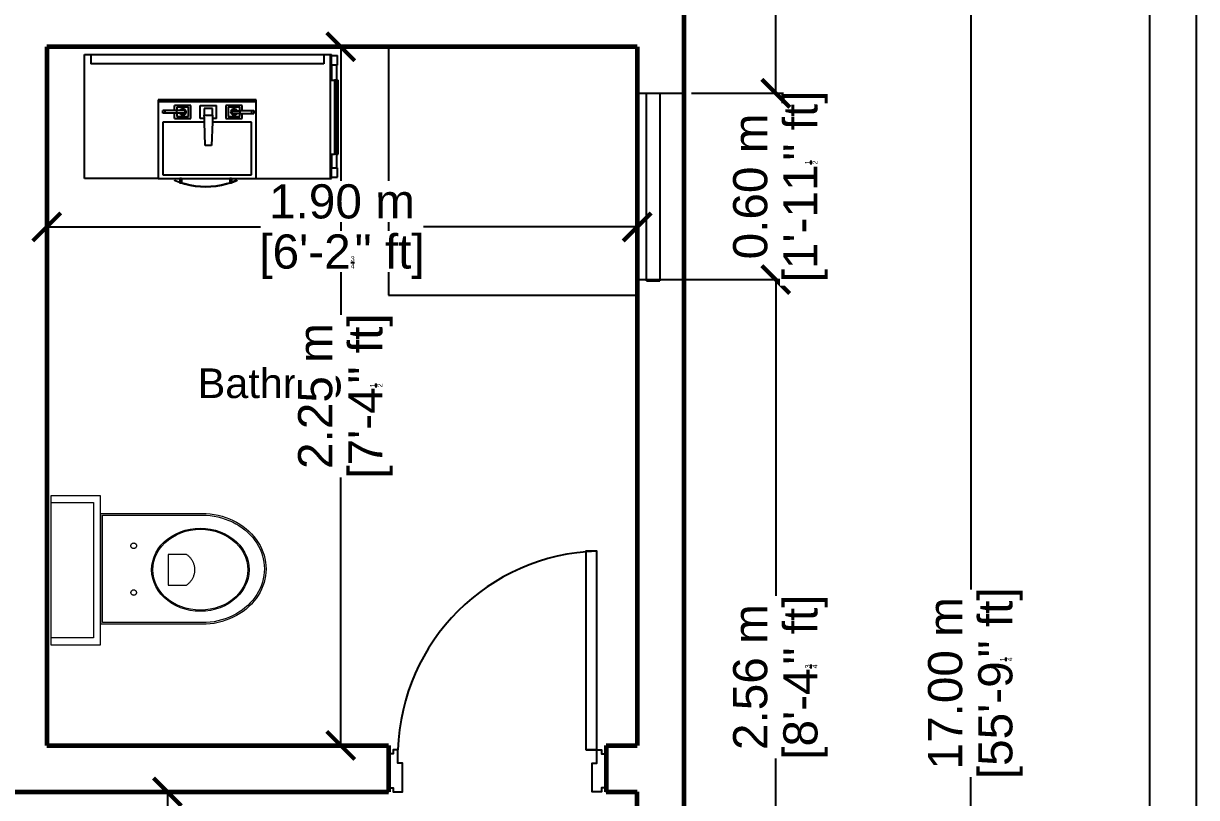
# Model space of a CAD drawing. Header units: metres. Extents: x 54.3 to 102.1, y 17 to 45.8.
# Drawn here: x 78.526 to 82.301, y 33.487 to 35.98 of the extents above; entities that cross this region are included whole.
import ezdxf

# ---------------------------------------------------------------- set-up
doc = ezdxf.new("R2010")
doc.units = ezdxf.units.M
doc.layers.get('Defpoints').update_dxf_attribs({"lineweight": 0})
doc.layers.add('A-WALL', color=6, linetype='Continuous', lineweight=60)
doc.layers.add('inne_gulv', color=7, linetype='Continuous', lineweight=15)
doc.layers.add('Edges', color=7, linetype='Continuous')
doc.styles.get("Standard").update_dxf_attribs({"font": 'arial.ttf'})
doc.styles.add('TEXTS', font='swissl.ttf')
doc.dimstyles.new('Copy of DIMTEXT', dxfattribs={"dimscale": 0.3, "dimtxt": 0.22, "dimasz": 0.18, "dimexe": 0.05, "dimexo": 0.05, "dimgap": 0.05, "dimtad": 0, "dimzin": 1, "dimdsep": 46, "dimtxsty": 'TEXTS', "dimblk": 'ARCHTICK', "dimcen": 0.1, "dimclrd": 256, "dimclre": 6, "dimclrt": 7, "dimadec": 0, "dimazin": 0, "dimtfac": 0.15, "dimtix": 1, "dimtofl": 0, "dimtmove": 1, "dimatfit": 3, "dimldrblk": 'OPEN', "dimfxl": 0, "dimtolj": 1, "dimtzin": 0, "dimarcsym": 0})

# ---------------------------------------------------------------- blocks, each defined once
blk = doc.blocks.new('*U174')
blk.add_lwpolyline([(33.6, 902.3, -0.396717), (744.2, 192)], format="xyb")
for points in [[(72, 192), (33.6, 192), (33.6, 902.3), (72, 902.3)], [(33.6, 192), (16.8, 192), (16.8, 192), (16.8, 192), (16.8, 192), (16.8, 177), (0, 177), (0, 190.9), (0, 40.9), (0, 55.9), (16.8, 55.9), (16.8, 40.9), (33.6, 40.9), (33.6, 40.9), (50, 40.9), (50, 144), (33.6, 144)], [(777.8, 177), (777.8, 192), (777.8, 192), (777.8, 40.9), (777.8, 55.9), (761, 55.9), (761, 40.9), (744.2, 40.9), (744.2, 40.9), (727.8, 40.9), (727.8, 144), (744.2, 144), (744.2, 192), (761, 192), (761, 177)]]:
    blk.add_lwpolyline(points, close=True)
blk.add_lwpolyline([(33.6, 192), (72, 192)])
blk = doc.blocks.new('ind02p')
for p, q in [((35577.1076, 16330.0025), (35577.1076, 16330.1615)), ((35577.1076, 16330.1615), (35577.1294, 16330.1615)), ((35577.1294, 16330.1615), (35577.1294, 16330.0243)), ((35577.1294, 16330.1615), (35577.5657, 16330.1615)), ((35577.5657, 16330.0243), (35577.5657, 16330.1615)), ((35577.5657, 16330.1615), (35577.5876, 16330.1615)), ((35577.5876, 16330.1615), (35577.5876, 16330.0025)), ((35577.1294, 16330.0243), (35577.5657, 16330.0243)), ((35577.5876, 16330.0025), (35577.1076, 16330.0025)), ((35577.5218, 16330.0015), (35577.1649, 16330.0015)), ((35577.1649, 16330.0015), (35577.1649, 16329.6616)), ((35577.5164, 16329.9961), (35577.1703, 16329.9961)), ((35577.1703, 16329.9961), (35577.1703, 16329.6618)), ((35577.5164, 16329.6618), (35577.5164, 16329.9961)), ((35577.5218, 16329.6616), (35577.5218, 16330.0015)), ((35577.26, 16329.8961), (35577.2599, 16329.8952)), ((35577.2599, 16329.8952), (35577.26, 16329.8942)), ((35577.2601, 16329.8971), (35577.26, 16329.8961)), ((35577.2604, 16329.898), (35577.2601, 16329.8971)), ((35577.2607, 16329.8988), (35577.2604, 16329.898)), ((35577.2611, 16329.8997), (35577.2607, 16329.8988)), ((35577.2616, 16329.9005), (35577.2611, 16329.8997)), ((35577.2622, 16329.9012), (35577.2616, 16329.9005)), ((35577.2629, 16329.9019), (35577.2622, 16329.9012)), ((35577.2636, 16329.9025), (35577.2629, 16329.9019)), ((35577.2644, 16329.903), (35577.2636, 16329.9025)), ((35577.2653, 16329.9034), (35577.2644, 16329.903)), ((35577.2661, 16329.9037), (35577.2653, 16329.9034)), ((35577.267, 16329.904), (35577.2661, 16329.9037)), ((35577.268, 16329.9041), (35577.267, 16329.904)), ((35577.2689, 16329.9042), (35577.268, 16329.9041)), ((35577.2699, 16329.9041), (35577.2689, 16329.9042)), ((35577.2708, 16329.904), (35577.2699, 16329.9041)), ((35577.2717, 16329.9037), (35577.2708, 16329.904)), ((35577.2726, 16329.9034), (35577.2717, 16329.9037)), ((35577.2734, 16329.903), (35577.2726, 16329.9034)), ((35577.2742, 16329.9025), (35577.2734, 16329.903)), ((35577.2749, 16329.9019), (35577.2742, 16329.9025)), ((35577.2756, 16329.9012), (35577.2749, 16329.9019)), ((35577.2762, 16329.9005), (35577.2756, 16329.9012)), ((35577.2767, 16329.8997), (35577.2762, 16329.9005)), ((35577.2771, 16329.8988), (35577.2767, 16329.8997)), ((35577.2775, 16329.898), (35577.2771, 16329.8988)), ((35577.2777, 16329.8971), (35577.2775, 16329.898)), ((35577.2779, 16329.8961), (35577.2777, 16329.8971)), ((35577.2779, 16329.8952), (35577.2779, 16329.8961)), ((35577.2779, 16329.8942), (35577.2779, 16329.8952)), ((35577.4111, 16329.897), (35577.4109, 16329.8961)), ((35577.4109, 16329.8961), (35577.4109, 16329.8952)), ((35577.4109, 16329.8952), (35577.4109, 16329.8943)), ((35577.4113, 16329.8979), (35577.4111, 16329.897)), ((35577.4116, 16329.8988), (35577.4113, 16329.8979)), ((35577.412, 16329.8996), (35577.4116, 16329.8988)), ((35577.4125, 16329.9004), (35577.412, 16329.8996)), ((35577.4131, 16329.9011), (35577.4125, 16329.9004)), ((35577.4138, 16329.9017), (35577.4131, 16329.9011)), ((35577.4145, 16329.9023), (35577.4138, 16329.9017)), ((35577.4153, 16329.9028), (35577.4145, 16329.9023)), ((35577.4161, 16329.9032), (35577.4153, 16329.9028)), ((35577.417, 16329.9036), (35577.4161, 16329.9032)), ((35577.4178, 16329.9038), (35577.417, 16329.9036)), ((35577.4188, 16329.904), (35577.4178, 16329.9038)), ((35577.4197, 16329.904), (35577.4188, 16329.904)), ((35577.4206, 16329.904), (35577.4197, 16329.904)), ((35577.4215, 16329.9038), (35577.4206, 16329.904)), ((35577.4224, 16329.9036), (35577.4215, 16329.9038)), ((35577.4233, 16329.9032), (35577.4224, 16329.9036)), ((35577.4241, 16329.9028), (35577.4233, 16329.9032)), ((35577.4249, 16329.9023), (35577.4241, 16329.9028)), ((35577.4256, 16329.9017), (35577.4249, 16329.9023)), ((35577.4262, 16329.9011), (35577.4256, 16329.9017)), ((35577.4268, 16329.9004), (35577.4262, 16329.9011)), ((35577.4273, 16329.8996), (35577.4268, 16329.9004)), ((35577.4277, 16329.8988), (35577.4273, 16329.8996)), ((35577.4281, 16329.8979), (35577.4277, 16329.8988)), ((35577.4283, 16329.897), (35577.4281, 16329.8979)), ((35577.4284, 16329.8961), (35577.4283, 16329.897)), ((35577.4285, 16329.8952), (35577.4284, 16329.8961)), ((35577.4284, 16329.8943), (35577.4285, 16329.8952)), ((35577.26, 16329.8942), (35577.2601, 16329.8933)), ((35577.2601, 16329.8933), (35577.2604, 16329.8924)), ((35577.2604, 16329.8924), (35577.2607, 16329.8915)), ((35577.2607, 16329.8915), (35577.2611, 16329.8907)), ((35577.2611, 16329.8907), (35577.2616, 16329.8899)), ((35577.2616, 16329.8899), (35577.2622, 16329.8892)), ((35577.2622, 16329.8892), (35577.2629, 16329.8885)), ((35577.2629, 16329.8885), (35577.2636, 16329.8879)), ((35577.2636, 16329.8879), (35577.2644, 16329.8874)), ((35577.2644, 16329.8874), (35577.2653, 16329.887)), ((35577.2653, 16329.887), (35577.2661, 16329.8866)), ((35577.2661, 16329.8866), (35577.267, 16329.8864)), ((35577.267, 16329.8864), (35577.268, 16329.8862)), ((35577.268, 16329.8862), (35577.2689, 16329.8862)), ((35577.2689, 16329.8862), (35577.2699, 16329.8862)), ((35577.2699, 16329.8862), (35577.2708, 16329.8864)), ((35577.2708, 16329.8864), (35577.2717, 16329.8866)), ((35577.2717, 16329.8866), (35577.2726, 16329.887)), ((35577.2726, 16329.887), (35577.2734, 16329.8874)), ((35577.2734, 16329.8874), (35577.2742, 16329.8879)), ((35577.2742, 16329.8879), (35577.2749, 16329.8885)), ((35577.2749, 16329.8885), (35577.2756, 16329.8892)), ((35577.2756, 16329.8892), (35577.2762, 16329.8899)), ((35577.2762, 16329.8899), (35577.2767, 16329.8907)), ((35577.2767, 16329.8907), (35577.2771, 16329.8915)), ((35577.2771, 16329.8915), (35577.2775, 16329.8924)), ((35577.2775, 16329.8924), (35577.2777, 16329.8933)), ((35577.2777, 16329.8933), (35577.2779, 16329.8942)), ((35577.4109, 16329.8943), (35577.4111, 16329.8934)), ((35577.4111, 16329.8934), (35577.4113, 16329.8925)), ((35577.4113, 16329.8925), (35577.4116, 16329.8916)), ((35577.4116, 16329.8916), (35577.412, 16329.8908)), ((35577.412, 16329.8908), (35577.4125, 16329.89)), ((35577.4125, 16329.89), (35577.4131, 16329.8893)), ((35577.4131, 16329.8893), (35577.4138, 16329.8886)), ((35577.4138, 16329.8886), (35577.4145, 16329.8881)), ((35577.4145, 16329.8881), (35577.4153, 16329.8876)), ((35577.4153, 16329.8876), (35577.4161, 16329.8871)), ((35577.4161, 16329.8871), (35577.417, 16329.8868)), ((35577.417, 16329.8868), (35577.4178, 16329.8866)), ((35577.4178, 16329.8866), (35577.4188, 16329.8864)), ((35577.4188, 16329.8864), (35577.4197, 16329.8864)), ((35577.4197, 16329.8864), (35577.4206, 16329.8864)), ((35577.4206, 16329.8864), (35577.4215, 16329.8866)), ((35577.4215, 16329.8866), (35577.4224, 16329.8868)), ((35577.4224, 16329.8868), (35577.4233, 16329.8871)), ((35577.4233, 16329.8871), (35577.4241, 16329.8876)), ((35577.4241, 16329.8876), (35577.4249, 16329.8881)), ((35577.4249, 16329.8881), (35577.4256, 16329.8886)), ((35577.4256, 16329.8886), (35577.4262, 16329.8893)), ((35577.4262, 16329.8893), (35577.4268, 16329.89)), ((35577.4268, 16329.89), (35577.4273, 16329.8908)), ((35577.4273, 16329.8908), (35577.4277, 16329.8916)), ((35577.4277, 16329.8916), (35577.4281, 16329.8925)), ((35577.4281, 16329.8925), (35577.4283, 16329.8934)), ((35577.4283, 16329.8934), (35577.4284, 16329.8943)), ((35577.2915, 16329.824), (35577.279, 16329.8165)), ((35577.2933, 16329.8206), (35577.2811, 16329.8134)), ((35577.3046, 16329.8298), (35577.2915, 16329.824)), ((35577.306, 16329.8263), (35577.2933, 16329.8206)), ((35577.3182, 16329.8341), (35577.3046, 16329.8298)), ((35577.3191, 16329.8304), (35577.306, 16329.8263)), ((35577.332, 16329.8367), (35577.3182, 16329.8341)), ((35577.3325, 16329.8329), (35577.3191, 16329.8304)), ((35577.346, 16329.8375), (35577.332, 16329.8367)), ((35577.346, 16329.8337), (35577.3325, 16329.8329)), ((35577.36, 16329.8367), (35577.346, 16329.8375)), ((35577.3596, 16329.8329), (35577.346, 16329.8337)), ((35577.373, 16329.8304), (35577.3596, 16329.8329)), ((35577.3739, 16329.8341), (35577.36, 16329.8367)), ((35577.3861, 16329.8263), (35577.373, 16329.8304)), ((35577.3874, 16329.8298), (35577.3739, 16329.8341)), ((35577.3988, 16329.8206), (35577.3861, 16329.8263)), ((35577.4005, 16329.824), (35577.3874, 16329.8298)), ((35577.4109, 16329.8134), (35577.3988, 16329.8206)), ((35577.413, 16329.8165), (35577.4005, 16329.824)), ((35577.2464, 16329.7856), (35577.2376, 16329.7729)), ((35577.2495, 16329.7833), (35577.2408, 16329.7709)), ((35577.2564, 16329.7973), (35577.2464, 16329.7856)), ((35577.2591, 16329.7946), (35577.2495, 16329.7833)), ((35577.2673, 16329.8076), (35577.2564, 16329.7973)), ((35577.2697, 16329.8047), (35577.2591, 16329.7946)), ((35577.279, 16329.8165), (35577.2673, 16329.8076)), ((35577.2811, 16329.8134), (35577.2697, 16329.8047)), ((35577.2966, 16329.7253), (35577.2966, 16329.7845)), ((35577.2966, 16329.7845), (35577.3956, 16329.7845)), ((35577.3956, 16329.7845), (35577.3956, 16329.7253)), ((35577.4223, 16329.8047), (35577.4109, 16329.8134)), ((35577.4248, 16329.8076), (35577.413, 16329.8165)), ((35577.4329, 16329.7946), (35577.4223, 16329.8047)), ((35577.4357, 16329.7973), (35577.4248, 16329.8076)), ((35577.4426, 16329.7833), (35577.4329, 16329.7946)), ((35577.4456, 16329.7856), (35577.4357, 16329.7973)), ((35577.4512, 16329.7709), (35577.4426, 16329.7833)), ((35577.4544, 16329.7729), (35577.4456, 16329.7856)), ((35577.2236, 16329.7445), (35577.2186, 16329.7292)), ((35577.23, 16329.7591), (35577.2236, 16329.7445)), ((35577.2334, 16329.7574), (35577.2272, 16329.7432)), ((35577.2376, 16329.7729), (35577.23, 16329.7591)), ((35577.2408, 16329.7709), (35577.2334, 16329.7574)), ((35577.4586, 16329.7574), (35577.4512, 16329.7709)), ((35577.4621, 16329.7591), (35577.4544, 16329.7729)), ((35577.4649, 16329.7432), (35577.4586, 16329.7574)), ((35577.4684, 16329.7445), (35577.4621, 16329.7591)), ((35577.4735, 16329.7292), (35577.4684, 16329.7445)), ((35577.2149, 16329.7133), (35577.2128, 16329.6971)), ((35577.2186, 16329.7292), (35577.2149, 16329.7133)), ((35577.2187, 16329.7127), (35577.2165, 16329.6968)), ((35577.2222, 16329.7282), (35577.2187, 16329.7127)), ((35577.2272, 16329.7432), (35577.2222, 16329.7282)), ((35577.2966, 16329.7253), (35577.298, 16329.7233)), ((35577.298, 16329.7233), (35577.2995, 16329.7214)), ((35577.2995, 16329.7214), (35577.3011, 16329.7196)), ((35577.3011, 16329.7196), (35577.3027, 16329.7178)), ((35577.3027, 16329.7178), (35577.3044, 16329.7161)), ((35577.3044, 16329.7161), (35577.3062, 16329.7145)), ((35577.3062, 16329.7145), (35577.3081, 16329.7129)), ((35577.3081, 16329.7129), (35577.31, 16329.7114)), ((35577.31, 16329.7114), (35577.3119, 16329.71)), ((35577.3119, 16329.71), (35577.3139, 16329.7086)), ((35577.3139, 16329.7086), (35577.316, 16329.7074)), ((35577.316, 16329.7074), (35577.3181, 16329.7062)), ((35577.3741, 16329.7062), (35577.3762, 16329.7074)), ((35577.3762, 16329.7074), (35577.3783, 16329.7086)), ((35577.3783, 16329.7086), (35577.3803, 16329.71)), ((35577.3803, 16329.71), (35577.3822, 16329.7114)), ((35577.3822, 16329.7114), (35577.3841, 16329.7129)), ((35577.3841, 16329.7129), (35577.386, 16329.7145)), ((35577.386, 16329.7145), (35577.3878, 16329.7161)), ((35577.3878, 16329.7161), (35577.3895, 16329.7178)), ((35577.3895, 16329.7178), (35577.3911, 16329.7196)), ((35577.3911, 16329.7196), (35577.3927, 16329.7214)), ((35577.3927, 16329.7214), (35577.3942, 16329.7233)), ((35577.3942, 16329.7233), (35577.3956, 16329.7253)), ((35577.4698, 16329.7282), (35577.4649, 16329.7432)), ((35577.4733, 16329.7127), (35577.4698, 16329.7282)), ((35577.4755, 16329.6968), (35577.4733, 16329.7127)), ((35577.4771, 16329.7133), (35577.4735, 16329.7292)), ((35577.4793, 16329.6971), (35577.4771, 16329.7133)), ((35577.2128, 16329.6971), (35577.212, 16329.6807)), ((35577.212, 16329.6807), (35577.2128, 16329.6644)), ((35577.2165, 16329.6968), (35577.2158, 16329.6807)), ((35577.2158, 16329.6807), (35577.2165, 16329.6647)), ((35577.3181, 16329.7062), (35577.3203, 16329.7051)), ((35577.3203, 16329.7051), (35577.3225, 16329.7041)), ((35577.3225, 16329.7041), (35577.3248, 16329.7032)), ((35577.3248, 16329.7032), (35577.327, 16329.7024)), ((35577.327, 16329.7024), (35577.3294, 16329.7017)), ((35577.3294, 16329.7017), (35577.3317, 16329.7011)), ((35577.3317, 16329.7011), (35577.3341, 16329.7005)), ((35577.3341, 16329.7005), (35577.3364, 16329.7001)), ((35577.3364, 16329.7001), (35577.3388, 16329.6998)), ((35577.3388, 16329.6998), (35577.3413, 16329.6995)), ((35577.3413, 16329.6995), (35577.3437, 16329.6994)), ((35577.3437, 16329.6994), (35577.3461, 16329.6993)), ((35577.3461, 16329.6993), (35577.3485, 16329.6994)), ((35577.3485, 16329.6994), (35577.3509, 16329.6995)), ((35577.3509, 16329.6995), (35577.3534, 16329.6998)), ((35577.3534, 16329.6998), (35577.3558, 16329.7001)), ((35577.3558, 16329.7001), (35577.3581, 16329.7005)), ((35577.3581, 16329.7005), (35577.3605, 16329.7011)), ((35577.3605, 16329.7011), (35577.3628, 16329.7017)), ((35577.3628, 16329.7017), (35577.3652, 16329.7024)), ((35577.3652, 16329.7024), (35577.3674, 16329.7032)), ((35577.3674, 16329.7032), (35577.3697, 16329.7041)), ((35577.3697, 16329.7041), (35577.3719, 16329.7051)), ((35577.3719, 16329.7051), (35577.3741, 16329.7062)), ((35577.4762, 16329.6807), (35577.4755, 16329.6968)), ((35577.4755, 16329.6647), (35577.4762, 16329.6807)), ((35577.48, 16329.6807), (35577.4793, 16329.6971)), ((35577.4793, 16329.6644), (35577.48, 16329.6807)), ((35577.1649, 16329.6616), (35577.1662, 16329.6487)), ((35577.1662, 16329.6487), (35577.1681, 16329.6359)), ((35577.1681, 16329.6359), (35577.1706, 16329.6233)), ((35577.1703, 16329.6618), (35577.1715, 16329.6493)), ((35577.1715, 16329.6493), (35577.1733, 16329.6368)), ((35577.1733, 16329.6368), (35577.1758, 16329.6245)), ((35577.2128, 16329.6644), (35577.2149, 16329.6481)), ((35577.2149, 16329.6481), (35577.2186, 16329.6323)), ((35577.2165, 16329.6647), (35577.2187, 16329.6488)), ((35577.2186, 16329.6323), (35577.2236, 16329.617)), ((35577.2187, 16329.6488), (35577.2222, 16329.6333)), ((35577.2222, 16329.6333), (35577.2272, 16329.6183)), ((35577.4649, 16329.6183), (35577.4698, 16329.6333)), ((35577.4684, 16329.617), (35577.4735, 16329.6323)), ((35577.4698, 16329.6333), (35577.4733, 16329.6488)), ((35577.4733, 16329.6488), (35577.4755, 16329.6647)), ((35577.4735, 16329.6323), (35577.4771, 16329.6481)), ((35577.4771, 16329.6481), (35577.4793, 16329.6644)), ((35577.5109, 16329.6245), (35577.5134, 16329.6368)), ((35577.5134, 16329.6368), (35577.5153, 16329.6493)), ((35577.5153, 16329.6493), (35577.5164, 16329.6618)), ((35577.5161, 16329.6233), (35577.5187, 16329.6359)), ((35577.5187, 16329.6359), (35577.5206, 16329.6487)), ((35577.5206, 16329.6487), (35577.5218, 16329.6616)), ((35577.1706, 16329.6233), (35577.1739, 16329.6109)), ((35577.1739, 16329.6109), (35577.1778, 16329.5987)), ((35577.1758, 16329.6245), (35577.179, 16329.6124)), ((35577.1778, 16329.5987), (35577.1823, 16329.5869)), ((35577.179, 16329.6124), (35577.1828, 16329.6005)), ((35577.1828, 16329.6005), (35577.1872, 16329.5889)), ((35577.2236, 16329.617), (35577.23, 16329.6024)), ((35577.2272, 16329.6183), (35577.2334, 16329.604)), ((35577.23, 16329.6024), (35577.2376, 16329.5886)), ((35577.2334, 16329.604), (35577.2408, 16329.5906)), ((35577.4512, 16329.5906), (35577.4586, 16329.604)), ((35577.4544, 16329.5886), (35577.4621, 16329.6024)), ((35577.4586, 16329.604), (35577.4649, 16329.6183)), ((35577.4621, 16329.6024), (35577.4684, 16329.617)), ((35577.4995, 16329.5889), (35577.5039, 16329.6005)), ((35577.5039, 16329.6005), (35577.5077, 16329.6124)), ((35577.5044, 16329.5869), (35577.5089, 16329.5987)), ((35577.5077, 16329.6124), (35577.5109, 16329.6245)), ((35577.5089, 16329.5987), (35577.5128, 16329.6109)), ((35577.5128, 16329.6109), (35577.5161, 16329.6233)), ((35577.1823, 16329.5869), (35577.1875, 16329.5754)), ((35577.1872, 16329.5889), (35577.1923, 16329.5777)), ((35577.1875, 16329.5754), (35577.1932, 16329.5643)), ((35577.1923, 16329.5777), (35577.1979, 16329.5669)), ((35577.1932, 16329.5643), (35577.1996, 16329.5537)), ((35577.1979, 16329.5669), (35577.2041, 16329.5565)), ((35577.2041, 16329.5565), (35577.2108, 16329.5466)), ((35577.2376, 16329.5886), (35577.2464, 16329.5758)), ((35577.2408, 16329.5906), (35577.2495, 16329.5782)), ((35577.2464, 16329.5758), (35577.2564, 16329.5642)), ((35577.2495, 16329.5782), (35577.2591, 16329.5669)), ((35577.2564, 16329.5642), (35577.2673, 16329.5539)), ((35577.2591, 16329.5669), (35577.2697, 16329.5568)), ((35577.2697, 16329.5568), (35577.2811, 16329.5481)), ((35577.4109, 16329.5481), (35577.4223, 16329.5568)), ((35577.4223, 16329.5568), (35577.4329, 16329.5669)), ((35577.4248, 16329.5539), (35577.4357, 16329.5642)), ((35577.4329, 16329.5669), (35577.4426, 16329.5782)), ((35577.4357, 16329.5642), (35577.4456, 16329.5758)), ((35577.4426, 16329.5782), (35577.4512, 16329.5906)), ((35577.4456, 16329.5758), (35577.4544, 16329.5886)), ((35577.4759, 16329.5466), (35577.4826, 16329.5565)), ((35577.4826, 16329.5565), (35577.4888, 16329.5669)), ((35577.4871, 16329.5537), (35577.4935, 16329.5643)), ((35577.4888, 16329.5669), (35577.4944, 16329.5777)), ((35577.4935, 16329.5643), (35577.4992, 16329.5754)), ((35577.4944, 16329.5777), (35577.4995, 16329.5889)), ((35577.4992, 16329.5754), (35577.5044, 16329.5869)), ((35577.1996, 16329.5537), (35577.2065, 16329.5435)), ((35577.2065, 16329.5435), (35577.2139, 16329.5338)), ((35577.2108, 16329.5466), (35577.218, 16329.5372)), ((35577.2139, 16329.5338), (35577.2219, 16329.5247)), ((35577.218, 16329.5372), (35577.2258, 16329.5284)), ((35577.2219, 16329.5247), (35577.2303, 16329.5162)), ((35577.2258, 16329.5284), (35577.2339, 16329.5201)), ((35577.2339, 16329.5201), (35577.2425, 16329.5124)), ((35577.2673, 16329.5539), (35577.279, 16329.545)), ((35577.279, 16329.545), (35577.2915, 16329.5375)), ((35577.2811, 16329.5481), (35577.2933, 16329.5409)), ((35577.2915, 16329.5375), (35577.3046, 16329.5316)), ((35577.2933, 16329.5409), (35577.306, 16329.5352)), ((35577.3046, 16329.5316), (35577.3182, 16329.5274)), ((35577.306, 16329.5352), (35577.3191, 16329.5311)), ((35577.3182, 16329.5274), (35577.332, 16329.5248)), ((35577.3191, 16329.5311), (35577.3325, 16329.5286)), ((35577.332, 16329.5248), (35577.346, 16329.524)), ((35577.3325, 16329.5286), (35577.346, 16329.5278)), ((35577.346, 16329.5278), (35577.3596, 16329.5286)), ((35577.346, 16329.524), (35577.36, 16329.5248)), ((35577.3596, 16329.5286), (35577.373, 16329.5311)), ((35577.36, 16329.5248), (35577.3739, 16329.5274)), ((35577.373, 16329.5311), (35577.3861, 16329.5352)), ((35577.3739, 16329.5274), (35577.3874, 16329.5316)), ((35577.3861, 16329.5352), (35577.3988, 16329.5409)), ((35577.3874, 16329.5316), (35577.4005, 16329.5375)), ((35577.3988, 16329.5409), (35577.4109, 16329.5481)), ((35577.4005, 16329.5375), (35577.413, 16329.545)), ((35577.413, 16329.545), (35577.4248, 16329.5539)), ((35577.4442, 16329.5124), (35577.4528, 16329.5201)), ((35577.4528, 16329.5201), (35577.461, 16329.5284)), ((35577.4565, 16329.5162), (35577.4649, 16329.5247)), ((35577.461, 16329.5284), (35577.4687, 16329.5372)), ((35577.4649, 16329.5247), (35577.4728, 16329.5338)), ((35577.4687, 16329.5372), (35577.4759, 16329.5466)), ((35577.4728, 16329.5338), (35577.4802, 16329.5435)), ((35577.4802, 16329.5435), (35577.4871, 16329.5537)), ((35577.2303, 16329.5162), (35577.2391, 16329.5083)), ((35577.2391, 16329.5083), (35577.2483, 16329.5011)), ((35577.2425, 16329.5124), (35577.2515, 16329.5054)), ((35577.2483, 16329.5011), (35577.2579, 16329.4946)), ((35577.2515, 16329.5054), (35577.2608, 16329.4991)), ((35577.2579, 16329.4946), (35577.2679, 16329.4887)), ((35577.2608, 16329.4991), (35577.2704, 16329.4934)), ((35577.2679, 16329.4887), (35577.2781, 16329.4836)), ((35577.2704, 16329.4934), (35577.2803, 16329.4885)), ((35577.2781, 16329.4836), (35577.2886, 16329.4793)), ((35577.2803, 16329.4885), (35577.2905, 16329.4843)), ((35577.2905, 16329.4843), (35577.3008, 16329.4808)), ((35577.3008, 16329.4808), (35577.3113, 16329.4781)), ((35577.3754, 16329.4781), (35577.3859, 16329.4808)), ((35577.3859, 16329.4808), (35577.3962, 16329.4843)), ((35577.3962, 16329.4843), (35577.4064, 16329.4885)), ((35577.3981, 16329.4793), (35577.4086, 16329.4836)), ((35577.4064, 16329.4885), (35577.4163, 16329.4934)), ((35577.4086, 16329.4836), (35577.4188, 16329.4887)), ((35577.4163, 16329.4934), (35577.4259, 16329.4991)), ((35577.4188, 16329.4887), (35577.4288, 16329.4946)), ((35577.4259, 16329.4991), (35577.4352, 16329.5054)), ((35577.4288, 16329.4946), (35577.4384, 16329.5011)), ((35577.4352, 16329.5054), (35577.4442, 16329.5124)), ((35577.4384, 16329.5011), (35577.4476, 16329.5083)), ((35577.4476, 16329.5083), (35577.4565, 16329.5162)), ((35577.2886, 16329.4793), (35577.2993, 16329.4757)), ((35577.2993, 16329.4757), (35577.3102, 16329.4729)), ((35577.3102, 16329.4729), (35577.3212, 16329.4709)), ((35577.3113, 16329.4781), (35577.3219, 16329.4762)), ((35577.3212, 16329.4709), (35577.3322, 16329.4697)), ((35577.3219, 16329.4762), (35577.3326, 16329.475)), ((35577.3322, 16329.4697), (35577.3434, 16329.4693)), ((35577.3326, 16329.475), (35577.3434, 16329.4746)), ((35577.3434, 16329.4746), (35577.3541, 16329.475)), ((35577.3434, 16329.4693), (35577.3545, 16329.4697)), ((35577.3541, 16329.475), (35577.3648, 16329.4762)), ((35577.3545, 16329.4697), (35577.3656, 16329.4709)), ((35577.3648, 16329.4762), (35577.3754, 16329.4781)), ((35577.3656, 16329.4709), (35577.3766, 16329.4729)), ((35577.3766, 16329.4729), (35577.3874, 16329.4757)), ((35577.3874, 16329.4757), (35577.3981, 16329.4793))]:
    blk.add_line(p, q)
blk = doc.blocks.new('_ArchTick')
at = {"color": 0, "linetype": 'ByBlock', "const_width": 0.15}
blk.add_lwpolyline([(-0.5, -0.5), (0.5, 0.5)], dxfattribs=at)
blk = doc.blocks.new('*D185')
at = {"layer": 'Defpoints', "color": 0, "transparency": 16777216}
for p in [(80.6127, 35.1548), (80.947, 35.1548), (80.6511, 32.5945)]:
    blk.add_point(p, dxfattribs=at)
at = {"layer": 'Edges', "color": 6, "lineweight": -2, "transparency": 16777216}
for p, q in [((80.6377, 35.1548), (80.972, 35.1548)), ((80.6761, 32.5945), (80.972, 32.5945))]:
    blk.add_line(p, q, dxfattribs=at)
at = {"layer": 'Edges', "lineweight": -2, "transparency": 16777216}
for p, q in [((80.947, 35.1548), (80.947, 34.1365)), ((80.947, 32.5945), (80.947, 33.6128))]:
    blk.add_line(p, q, dxfattribs=at)
at = {"layer": 'Edges', "lineweight": -2, "transparency": 16777216, "xscale": 0.09, "yscale": 0.09, "zscale": 0.09}
for p, rotation in [((80.947, 35.1548), 90), ((80.947, 32.5945), 270)]:
    blk.add_blockref('_ArchTick', p, dxfattribs=dict(at, rotation=rotation))
at = {"layer": 'Edges', "color": 7, "transparency": 16777216, "char_height": 0.11, "attachment_point": 5, "rotation": 90, "style": 'TEXTS', "bg_fill": 3, "box_fill_scale": 1.1, "bg_fill_color": 256, "bg_fill_true_color": 13158600, "bg_fill_transparency": 0}
for s, insert in [('\\A1;[8\'-4{\\H0.15x;\\S3/4;}" ft]', (81.0428, 33.8746)), ('\\A1;2.56 m', (80.8655, 33.8746))]:
    blk.add_mtext(s, dxfattribs=dict(at, insert=insert))
blk = doc.blocks.new('_Open')
at = {"color": 0, "linetype": 'ByBlock', "lineweight": -2}
for p, q in [((-1, 0.167), (0, 0)), ((-1, -0.167), (0, 0)), ((0, 0), (-1, 0))]:
    blk.add_line(p, q, dxfattribs=at)
blk = doc.blocks.new('*D186')
at = {"layer": 'Defpoints', "color": 0, "transparency": 16777216}
for p in [(80.6511, 35.7548), (80.6127, 35.1548)]:
    blk.add_point(p, dxfattribs=at)
at = {"layer": 'Edges', "lineweight": -2, "transparency": 16777216}
for p, q in [((80.947, 35.7548), (80.947, 35.8448)), ((80.947, 35.1548), (80.947, 35.0648))]:
    blk.add_line(p, q, dxfattribs=at)
at = {"layer": 'Edges', "color": 6, "lineweight": -2, "transparency": 16777216}
for p, q in [((80.6761, 35.7548), (80.972, 35.7548)), ((80.6377, 35.1548), (80.972, 35.1548))]:
    blk.add_line(p, q, dxfattribs=at)
at = {"layer": 'Edges', "lineweight": -2, "transparency": 16777216, "xscale": 0.09, "yscale": 0.09, "zscale": 0.09}
for p, rotation in [((80.947, 35.7548), 270), ((80.947, 35.1548), 90)]:
    blk.add_blockref('_ArchTick', p, dxfattribs=dict(at, rotation=rotation))
at = {"layer": 'Edges', "color": 7, "transparency": 16777216, "char_height": 0.11, "attachment_point": 5, "rotation": 90, "style": 'TEXTS', "bg_fill": 3, "box_fill_scale": 1.1, "bg_fill_color": 256, "bg_fill_true_color": 13158600, "bg_fill_transparency": 0}
for s, insert in [('\\A1;[1\'-11{\\H0.15x;\\S1/2;}" ft]', (81.0428, 35.4548)), ('\\A1;0.60 m', (80.8655, 35.4548))]:
    blk.add_mtext(s, dxfattribs=dict(at, insert=insert))
at = {"layer": 'Defpoints', "color": 0, "transparency": 16777216}
blk.add_point((80.947, 35.7548), dxfattribs=at)
blk = doc.blocks.new('*D187')
at = {"layer": 'Defpoints', "color": 0, "transparency": 16777216}
for p in [(80.6511, 37.3048), (80.947, 37.3048), (80.6511, 35.7548)]:
    blk.add_point(p, dxfattribs=at)
at = {"layer": 'Edges', "color": 6, "lineweight": -2, "transparency": 16777216}
for p, q in [((80.6761, 37.3048), (80.972, 37.3048)), ((80.6761, 35.7548), (80.972, 35.7548))]:
    blk.add_line(p, q, dxfattribs=at)
at = {"layer": 'Edges', "lineweight": -2, "transparency": 16777216}
for p, q in [((80.947, 37.3048), (80.947, 36.786)), ((80.947, 35.7548), (80.947, 36.2736))]:
    blk.add_line(p, q, dxfattribs=at)
at = {"layer": 'Edges', "lineweight": -2, "transparency": 16777216, "xscale": 0.09, "yscale": 0.09, "zscale": 0.09}
for p, rotation in [((80.947, 37.3048), 90), ((80.947, 35.7548), 270)]:
    blk.add_blockref('_ArchTick', p, dxfattribs=dict(at, rotation=rotation))
at = {"layer": 'Edges', "color": 7, "transparency": 16777216, "char_height": 0.11, "attachment_point": 5, "rotation": 90, "style": 'TEXTS', "bg_fill": 3, "box_fill_scale": 1.1, "bg_fill_color": 256, "bg_fill_true_color": 13158600, "bg_fill_transparency": 0}
for s, insert in [('\\A1;1.55 m', (80.8655, 36.5298)), ('\\A1;[5\'-1" ft]', (81.0428, 36.5298))]:
    blk.add_mtext(s, dxfattribs=dict(at, insert=insert))
blk = doc.blocks.new('*D192')
at = {"layer": 'Defpoints', "color": 0, "transparency": 16777216}
for p in [(80.6511, 42.3548), (80.6511, 25.3548), (81.5743, 25.3548)]:
    blk.add_point(p, dxfattribs=at)
at = {"layer": 'Edges', "color": 6, "lineweight": -2, "transparency": 16777216}
for p, q in [((81.1243, 42.3548), (81.5993, 42.3548)), ((81.1243, 25.3548), (81.5993, 25.3548))]:
    blk.add_line(p, q, dxfattribs=at)
at = {"layer": 'Edges', "lineweight": -2, "transparency": 16777216}
for p, q in [((81.5743, 42.3548), (81.5743, 34.1573)), ((81.5743, 25.3548), (81.5743, 33.5522))]:
    blk.add_line(p, q, dxfattribs=at)
at = {"layer": 'Edges', "lineweight": -2, "transparency": 16777216, "xscale": 0.09, "yscale": 0.09, "zscale": 0.09}
for p, rotation in [((81.5743, 42.3548), 90), ((81.5743, 25.3548), 270)]:
    blk.add_blockref('_ArchTick', p, dxfattribs=dict(at, rotation=rotation))
at = {"layer": 'Edges', "color": 7, "transparency": 16777216, "char_height": 0.11, "attachment_point": 5, "rotation": 90, "style": 'TEXTS', "bg_fill": 3, "box_fill_scale": 1.1, "bg_fill_color": 256, "bg_fill_true_color": 13158600, "bg_fill_transparency": 0}
for s, insert in [('\\A1;[55\'-9{\\H0.15x;\\S1/4;}" ft]', (81.6701, 33.8548)), ('\\A1;17.00 m', (81.4928, 33.8548))]:
    blk.add_mtext(s, dxfattribs=dict(at, insert=insert))
blk = doc.blocks.new('*D228')
at = {"layer": 'Defpoints', "color": 0, "transparency": 16777216}
for p in [(79.5944, 33.5048), (78.9893, 29.5048), (79.5944, 29.5048)]:
    blk.add_point(p, dxfattribs=at)
at = {"layer": 'Edges', "color": 6, "lineweight": -2, "transparency": 16777216}
for p, q in [((79.4393, 33.5048), (78.9643, 33.5048)), ((79.4393, 29.5048), (78.9643, 29.5048))]:
    blk.add_line(p, q, dxfattribs=at)
at = {"layer": 'Edges', "lineweight": -2, "transparency": 16777216}
for p, q in [((78.9893, 33.5048), (78.9893, 31.8073)), ((78.9893, 29.5048), (78.9893, 31.2023))]:
    blk.add_line(p, q, dxfattribs=at)
at = {"layer": 'Edges', "lineweight": -2, "transparency": 16777216, "xscale": 0.09, "yscale": 0.09, "zscale": 0.09}
for p, rotation in [((78.9893, 33.5048), 90), ((78.9893, 29.5048), 270)]:
    blk.add_blockref('_ArchTick', p, dxfattribs=dict(at, rotation=rotation))
at = {"layer": 'Edges', "color": 7, "transparency": 16777216, "insert": (78.9078, 31.5048), "char_height": 0.11, "attachment_point": 5, "rotation": 90, "style": 'TEXTS', "bg_fill": 3, "box_fill_scale": 1.1, "bg_fill_color": 256, "bg_fill_true_color": 13158600, "bg_fill_transparency": 0}
blk.add_mtext('\\A1;4.00 m', dxfattribs=at)
at = {"layer": 'Edges', "color": 7, "transparency": 16777216, "insert": (79.0851, 31.5048), "char_height": 0.11, "attachment_point": 5, "rotation": 90, "style": 'TEXTS', "bg_fill": 3, "box_fill_scale": 1.1, "bg_fill_color": 256, "bg_fill_true_color": 13158600, "bg_fill_transparency": 0}
blk.add_mtext('\\A1;[13\'-1{\\H0.15x;\\S1/2;}" ft]', dxfattribs=at)
blk = doc.blocks.new('*D230')
at = {"layer": 'Defpoints', "color": 0, "transparency": 16777216}
for p in [(79.6344, 35.9048), (79.547, 33.6548), (79.6344, 33.6548)]:
    blk.add_point(p, dxfattribs=at)
at = {"layer": 'Edges', "color": 6, "lineweight": -2, "transparency": 16777216}
for p, q in [((79.6094, 35.9048), (79.522, 35.9048)), ((79.6094, 33.6548), (79.522, 33.6548))]:
    blk.add_line(p, q, dxfattribs=at)
at = {"layer": 'Edges', "lineweight": -2, "transparency": 16777216}
for p, q in [((79.547, 35.9048), (79.547, 35.0416)), ((79.547, 33.6548), (79.547, 34.518))]:
    blk.add_line(p, q, dxfattribs=at)
at = {"layer": 'Edges', "lineweight": -2, "transparency": 16777216, "xscale": 0.09, "yscale": 0.09, "zscale": 0.09}
for p, rotation in [((79.547, 35.9048), 90), ((79.547, 33.6548), 270)]:
    blk.add_blockref('_ArchTick', p, dxfattribs=dict(at, rotation=rotation))
at = {"layer": 'Edges', "color": 7, "transparency": 16777216, "char_height": 0.11, "attachment_point": 5, "rotation": 90, "style": 'TEXTS', "bg_fill": 3, "box_fill_scale": 1.1, "bg_fill_color": 256, "bg_fill_true_color": 13158600, "bg_fill_transparency": 0}
for s, insert in [('\\A1;[7\'-4{\\H0.15x;\\S1/2;}" ft]', (79.6428, 34.7798)), ('\\A1;2.25 m', (79.4655, 34.7798))]:
    blk.add_mtext(s, dxfattribs=dict(at, insert=insert))
blk = doc.blocks.new('*D231')
at = {"layer": 'Defpoints', "color": 0, "transparency": 16777216}
for p in [(80.5011, 35.3245), (78.6011, 34.7798), (80.5011, 34.7798)]:
    blk.add_point(p, dxfattribs=at)
at = {"layer": 'Edges', "color": 6, "lineweight": -2, "transparency": 16777216}
for p, q in [((78.6011, 34.8745), (78.6011, 35.3495)), ((80.5011, 34.8745), (80.5011, 35.3495))]:
    blk.add_line(p, q, dxfattribs=at)
at = {"layer": 'Edges', "lineweight": -2, "transparency": 16777216}
for p, q in [((78.6011, 35.3245), (79.2893, 35.3245)), ((80.5011, 35.3245), (79.8129, 35.3245))]:
    blk.add_line(p, q, dxfattribs=at)
at = {"layer": 'Edges', "lineweight": -2, "transparency": 16777216, "xscale": 0.09, "yscale": 0.09, "zscale": 0.09, "rotation": 180}
blk.add_blockref('_ArchTick', (78.6011, 35.3245), dxfattribs=at)
at = {"layer": 'Edges', "lineweight": -2, "transparency": 16777216, "xscale": 0.09, "yscale": 0.09, "zscale": 0.09}
blk.add_blockref('_ArchTick', (80.5011, 35.3245), dxfattribs=at)
at = {"layer": 'Edges', "color": 7, "transparency": 16777216, "char_height": 0.11, "attachment_point": 5, "style": 'TEXTS', "bg_fill": 3, "box_fill_scale": 1.1, "bg_fill_color": 256, "bg_fill_true_color": 13158600, "bg_fill_transparency": 0}
for s, insert in [('\\A1;1.90 m', (79.5511, 35.406)), ('\\A1;[6\'-2{\\H0.15x;\\S3/4;}" ft]', (79.5511, 35.2287))]:
    blk.add_mtext(s, dxfattribs=dict(at, insert=insert))

msp = doc.modelspace()

# ---------------------------------------------------------------- linework, layer by layer
for p, q in [((82.3011, 17.0048), (82.3011, 45.7568)), ((82.1511, 19.3548), (82.1511, 45.6068)), ((79.7011, 35.9048), (79.7011, 35.1048)), ((78.7226, 35.48), (78.7226, 35.88)), ((78.7226, 35.88), (78.7426, 35.88)), ((78.7426, 35.88), (78.7426, 35.85)), ((78.7426, 35.88), (79.4926, 35.88)), ((79.4926, 35.88), (79.4926, 35.85)), ((79.4926, 35.88), (79.5126, 35.88)), ((79.5126, 35.88), (79.5171, 35.88)), ((79.5126, 35.88), (79.5126, 35.8449)), ((79.5171, 35.8762), (79.5171, 35.88)), ((79.5171, 35.8457), (79.5171, 35.8762)), ((79.5171, 35.8762), (79.5371, 35.8762)), ((79.5371, 35.8457), (79.5371, 35.8762)), ((79.4926, 35.85), (78.7426, 35.85)), ((79.5126, 35.8449), (79.5171, 35.8449)), ((79.5126, 35.8449), (79.5126, 35.7967)), ((79.5171, 35.8449), (79.5171, 35.8457)), ((79.5171, 35.8457), (79.5186, 35.8457)), ((79.5186, 35.7967), (79.5186, 35.8457)), ((79.5346, 35.8457), (79.5186, 35.8457)), ((79.5346, 35.8457), (79.5371, 35.8457)), ((79.5346, 35.7967), (79.5346, 35.8457)), ((79.5126, 35.7967), (79.5186, 35.7967)), ((79.5126, 35.7967), (79.5126, 35.5585)), ((79.5186, 35.7967), (79.5267, 35.7967)), ((79.5267, 35.7967), (79.5267, 35.5585)), ((79.5346, 35.7967), (79.5267, 35.7967)), ((79.5346, 35.5585), (79.5346, 35.7967)), ((79.5346, 35.7967), (79.5389, 35.7967)), ((79.5389, 35.5585), (79.5389, 35.7967)), ((80.5011, 35.7548), (80.5312, 35.7548)), ((80.5312, 35.1548), (80.5312, 35.7548)), ((80.5312, 35.7548), (80.5742, 35.7548)), ((80.5742, 35.7548), (80.5742, 35.1548)), ((80.5742, 35.7548), (80.6511, 35.7548)), ((79.2752, 35.7341), (78.9601, 35.7341)), ((78.9601, 35.7341), (78.9601, 35.728)), ((78.9601, 35.728), (79.2752, 35.728)), ((78.9601, 35.728), (78.9601, 35.48)), ((79.0651, 35.7159), (79.0126, 35.7159)), ((79.0126, 35.6999), (79.0126, 35.7159)), ((79.0651, 35.6736), (79.0651, 35.7159)), ((79.0951, 35.6736), (79.0951, 35.7159)), ((79.0951, 35.7159), (79.1477, 35.7159)), ((79.1477, 35.6736), (79.1477, 35.7159)), ((79.1777, 35.7159), (79.1777, 35.6736)), ((79.2302, 35.7159), (79.1777, 35.7159)), ((79.2302, 35.6992), (79.2302, 35.7159)), ((79.2752, 35.728), (79.2752, 35.7341)), ((79.2752, 35.48), (79.2752, 35.728)), ((78.9826, 35.6999), (78.9751, 35.6999)), ((78.9751, 35.6903), (78.9751, 35.6999)), ((78.9826, 35.6903), (78.9751, 35.6903)), ((78.9826, 35.6903), (78.9826, 35.6999)), ((79.0126, 35.6999), (78.9826, 35.6999)), ((79.0126, 35.6903), (78.9826, 35.6903)), ((79.0201, 35.6999), (79.0126, 35.6999)), ((79.0126, 35.6736), (79.0126, 35.6903)), ((79.0201, 35.6903), (79.0126, 35.6903)), ((79.0201, 35.7099), (79.0201, 35.6999)), ((79.0576, 35.7099), (79.0201, 35.7099)), ((79.0201, 35.699), (79.0201, 35.6999)), ((79.029, 35.699), (79.0201, 35.699)), ((79.0201, 35.6911), (79.0201, 35.699)), ((79.0287, 35.6911), (79.0201, 35.6911)), ((79.0201, 35.6903), (79.0201, 35.6911)), ((79.0201, 35.6903), (79.0201, 35.6796)), ((79.0201, 35.6796), (79.0576, 35.6796)), ((79.0287, 35.6911), (79.0291, 35.6902)), ((79.045, 35.6911), (79.0287, 35.6911)), ((79.0291, 35.6993), (79.029, 35.699)), ((79.045, 35.699), (79.029, 35.699)), ((79.0309, 35.7012), (79.0291, 35.6993)), ((79.0291, 35.6902), (79.0309, 35.6883)), ((79.0332, 35.7026), (79.0309, 35.7012)), ((79.0309, 35.6883), (79.0332, 35.6869)), ((79.036, 35.7035), (79.0332, 35.7026)), ((79.0332, 35.6869), (79.036, 35.686)), ((79.0389, 35.7038), (79.036, 35.7035)), ((79.036, 35.686), (79.0389, 35.6857)), ((79.0418, 35.7035), (79.0389, 35.7038)), ((79.0389, 35.6857), (79.0418, 35.686)), ((79.0445, 35.7026), (79.0418, 35.7035)), ((79.0418, 35.686), (79.0445, 35.6869)), ((79.0468, 35.7012), (79.0445, 35.7026)), ((79.0445, 35.6869), (79.0468, 35.6883)), ((79.045, 35.699), (79.045, 35.6911)), ((79.0486, 35.6993), (79.0468, 35.7012)), ((79.0468, 35.6883), (79.0486, 35.6902)), ((79.0497, 35.6971), (79.0486, 35.6993)), ((79.0486, 35.6902), (79.0497, 35.6924)), ((79.0501, 35.6948), (79.0497, 35.6971)), ((79.0497, 35.6924), (79.0501, 35.6948)), ((79.0576, 35.6796), (79.0576, 35.7099)), ((79.1079, 35.7056), (79.1079, 35.6839)), ((79.1349, 35.7056), (79.1079, 35.7056)), ((79.1079, 35.6839), (79.1349, 35.6839)), ((79.1082, 35.6736), (79.1079, 35.6839)), ((79.1349, 35.6839), (79.1345, 35.6736)), ((79.1349, 35.6839), (79.1349, 35.7056)), ((79.2227, 35.7099), (79.1852, 35.7099)), ((79.1852, 35.7099), (79.1852, 35.6796)), ((79.1852, 35.6796), (79.2227, 35.6796)), ((79.193, 35.6971), (79.1927, 35.6948)), ((79.1927, 35.6948), (79.193, 35.6924)), ((79.1942, 35.6993), (79.193, 35.6971)), ((79.193, 35.6924), (79.1942, 35.6902)), ((79.196, 35.7012), (79.1942, 35.6993)), ((79.1942, 35.6902), (79.196, 35.6883)), ((79.1983, 35.7026), (79.196, 35.7012)), ((79.196, 35.6883), (79.1983, 35.6869)), ((79.1978, 35.6905), (79.1978, 35.6984)), ((79.1978, 35.6984), (79.2141, 35.6984)), ((79.1978, 35.6905), (79.2138, 35.6905)), ((79.201, 35.7035), (79.1983, 35.7026)), ((79.1983, 35.6869), (79.201, 35.686)), ((79.2039, 35.7038), (79.201, 35.7035)), ((79.201, 35.686), (79.2039, 35.6857)), ((79.2068, 35.7035), (79.2039, 35.7038)), ((79.2039, 35.6857), (79.2068, 35.686)), ((79.2095, 35.7026), (79.2068, 35.7035)), ((79.2068, 35.686), (79.2095, 35.6869)), ((79.2119, 35.7012), (79.2095, 35.7026)), ((79.2095, 35.6869), (79.2119, 35.6883)), ((79.2137, 35.6993), (79.2119, 35.7012)), ((79.2119, 35.6883), (79.2137, 35.6902)), ((79.2141, 35.6984), (79.2137, 35.6993)), ((79.2137, 35.6902), (79.2138, 35.6905)), ((79.2138, 35.6905), (79.2227, 35.6905)), ((79.2141, 35.6984), (79.2227, 35.6984)), ((79.2227, 35.6992), (79.2227, 35.7099)), ((79.2227, 35.6992), (79.2302, 35.6992)), ((79.2227, 35.6992), (79.2227, 35.6984)), ((79.2227, 35.6984), (79.2227, 35.6905)), ((79.2227, 35.6905), (79.2227, 35.6897)), ((79.2227, 35.6796), (79.2227, 35.6897)), ((79.2227, 35.6897), (79.2302, 35.6897)), ((79.2302, 35.6992), (79.2602, 35.6992)), ((79.2302, 35.6736), (79.2302, 35.6897)), ((79.2302, 35.6897), (79.2602, 35.6897)), ((79.2602, 35.6992), (79.2677, 35.6992)), ((79.2602, 35.6992), (79.2602, 35.6897)), ((79.2602, 35.6897), (79.2677, 35.6897)), ((79.2677, 35.6992), (79.2677, 35.6897)), ((79.1085, 35.6615), (78.9751, 35.6615)), ((78.9751, 35.6615), (78.9751, 35.4921)), ((79.0126, 35.6736), (79.0651, 35.6736)), ((79.1082, 35.6736), (79.0951, 35.6736)), ((79.1085, 35.6615), (79.1082, 35.6736)), ((79.1106, 35.5871), (79.1085, 35.6615)), ((79.1341, 35.6615), (79.1315, 35.5871)), ((79.1345, 35.6736), (79.1341, 35.6615)), ((79.2602, 35.6615), (79.1341, 35.6615)), ((79.1477, 35.6736), (79.1345, 35.6736)), ((79.1777, 35.6736), (79.2302, 35.6736)), ((79.2602, 35.4921), (79.2602, 35.6615)), ((79.1315, 35.5871), (79.1106, 35.5871)), ((79.5126, 35.5585), (79.5186, 35.5585)), ((79.5126, 35.5585), (79.5126, 35.515)), ((79.5186, 35.515), (79.5186, 35.5585)), ((79.5186, 35.5585), (79.5267, 35.5585)), ((79.5346, 35.5585), (79.5267, 35.5585)), ((79.5346, 35.515), (79.5346, 35.5585)), ((79.5346, 35.5585), (79.5389, 35.5585)), ((78.9751, 35.4921), (79.2602, 35.4921)), ((79.5126, 35.515), (79.5171, 35.515)), ((79.5126, 35.515), (79.5126, 35.48)), ((79.5171, 35.4845), (79.5171, 35.515)), ((79.5171, 35.515), (79.5186, 35.515)), ((79.5186, 35.515), (79.5346, 35.515)), ((79.5346, 35.515), (79.5371, 35.515)), ((79.5371, 35.4845), (79.5371, 35.515)), ((78.9601, 35.48), (78.7226, 35.48)), ((78.9601, 35.48), (79.0293, 35.48)), ((79.0119, 35.475), (79.0119, 35.474)), ((79.0119, 35.475), (79.0284, 35.4689)), ((79.0282, 35.4679), (79.0119, 35.474)), ((79.0282, 35.4679), (79.0293, 35.4676)), ((79.0284, 35.4689), (79.0293, 35.4686)), ((79.0293, 35.48), (79.0293, 35.4686)), ((79.0347, 35.48), (79.0293, 35.48)), ((79.0293, 35.4686), (79.0347, 35.467)), ((79.0293, 35.4676), (79.0293, 35.465)), ((79.0347, 35.466), (79.0293, 35.4676)), ((79.0347, 35.465), (79.0293, 35.465)), ((79.0347, 35.48), (79.0347, 35.467)), ((79.0347, 35.48), (79.1901, 35.48)), ((79.0347, 35.467), (79.045, 35.4639)), ((79.0347, 35.466), (79.0347, 35.465)), ((79.0347, 35.466), (79.0448, 35.4629)), ((79.0448, 35.4629), (79.0616, 35.459)), ((79.045, 35.4639), (79.0617, 35.46)), ((79.0616, 35.459), (79.0785, 35.4562)), ((79.0617, 35.46), (79.0786, 35.4572)), ((79.0785, 35.4562), (79.0954, 35.4545)), ((79.0786, 35.4572), (79.0955, 35.4555)), ((79.0954, 35.4545), (79.1124, 35.454)), ((79.0955, 35.4555), (79.1124, 35.455)), ((79.1124, 35.455), (79.1293, 35.4555)), ((79.1124, 35.454), (79.1294, 35.4545)), ((79.1293, 35.4555), (79.1463, 35.4572)), ((79.1294, 35.4545), (79.1463, 35.4562)), ((79.1463, 35.4572), (79.1631, 35.46)), ((79.1463, 35.4562), (79.1632, 35.459)), ((79.1631, 35.46), (79.1798, 35.4639)), ((79.1632, 35.459), (79.18, 35.4629)), ((79.1798, 35.4639), (79.1901, 35.467)), ((79.18, 35.4629), (79.1901, 35.466)), ((79.1901, 35.48), (79.1901, 35.467)), ((79.1955, 35.48), (79.1901, 35.48)), ((79.1901, 35.467), (79.1955, 35.4686)), ((79.1955, 35.4676), (79.1901, 35.466)), ((79.1901, 35.466), (79.1901, 35.465)), ((79.1955, 35.465), (79.1901, 35.465)), ((79.1955, 35.48), (79.1955, 35.4686)), ((79.1955, 35.48), (79.2752, 35.48)), ((79.1955, 35.4686), (79.1965, 35.4689)), ((79.1955, 35.4676), (79.1966, 35.4679)), ((79.1955, 35.4676), (79.1955, 35.465)), ((79.2129, 35.475), (79.1965, 35.4689)), ((79.1966, 35.4679), (79.2129, 35.474)), ((79.2129, 35.475), (79.2129, 35.474)), ((79.2752, 35.48), (79.5126, 35.48)), ((79.5126, 35.48), (79.5171, 35.48)), ((79.5171, 35.48), (79.5171, 35.4845)), ((79.5171, 35.4845), (79.5371, 35.4845)), ((80.5011, 35.1548), (80.5312, 35.1548)), ((80.5312, 35.1511), (80.5312, 35.1548)), ((80.5312, 35.1548), (80.5742, 35.1548)), ((80.5312, 35.1511), (80.5742, 35.1511)), ((80.5742, 35.1548), (80.6511, 35.1548)), ((80.5742, 35.1548), (80.5742, 35.1511)), ((79.7011, 35.1048), (80.5011, 35.1048))]:
    msp.add_line(p, q)
at = {"layer": 'A-WALL'}
for p, q in [((80.6511, 37.3048), (80.6511, 35.7548)), ((78.6011, 35.9048), (78.6011, 33.6548)), ((79.7011, 35.9048), (78.6011, 35.9048)), ((80.5011, 35.9048), (79.7011, 35.9048)), ((80.5011, 35.9048), (80.5011, 35.7548)), ((80.5011, 35.7548), (80.5011, 35.1548)), ((80.6511, 35.7548), (80.6511, 35.1548)), ((80.5011, 35.1548), (80.5011, 35.1048)), ((80.6511, 35.1548), (80.6511, 32.5945)), ((80.5011, 35.1048), (80.5011, 33.6548)), ((78.6011, 33.6548), (79.7011, 33.6548)), ((79.7011, 33.6548), (79.7011, 33.5048)), ((80.4011, 33.6548), (80.5011, 33.6548)), ((80.4011, 33.6548), (80.4011, 33.5048)), ((78.3511, 33.5048), (79.7011, 33.5048)), ((80.4011, 33.5048), (80.5011, 33.5048)), ((80.5011, 32.5945), (80.5011, 33.5048))]:
    msp.add_line(p, q, dxfattribs=at)

# ---------------------------------------------------------------- block references
at = {"xscale": -0.0009000000000045201, "yscale": 0.0009000000000045201, "zscale": 0.0009000000000045201}
msp.add_blockref('*U174', (80.4011, 33.4679), dxfattribs=at)
at = {"layer": 'inne_gulv', "linetype": 'Continuous', "xscale": -1, "rotation": 90}
msp.add_blockref('ind02p', (16408.7761, 35611.5665), dxfattribs=at)

# ---------------------------------------------------------------- texts
at = {"insert": (79.0867, 34.8687), "char_height": 0.09539, "width": 0.692246, "attachment_point": 1}
msp.add_mtext('Bathroom', dxfattribs=at)

# ---------------------------------------------------------------- next in the draw order: dimensions: what is measured, and where the dimension line sits
at = {"layer": 'Edges'}
for base, p1, p2, picture, middle in [((79.547, 33.6548), (79.6344, 35.9048), (79.6344, 33.6548), '*D230', (79.547, 34.7798)), ((80.947, 35.1548), (80.6511, 32.5945), (80.6127, 35.1548), '*D185', (80.947, 33.8746)), ((78.9893, 29.5048), (79.5944, 33.5048), (79.5944, 29.5048), '*D228', (78.9893, 31.5048))]:
    dim = msp.add_linear_dim(base=base, p1=p1, p2=p2, angle=90, dimstyle='Copy of DIMTEXT', override={"dimscale": 0.5, "dimpost": ' m\\X', "dimfxl": 0.9, "dimfxlon": 1, "dimtfill": 1}, dxfattribs=at)
    dim.commit()
    dim.dimension.update_dxf_attribs({"geometry": picture, "text_midpoint": middle})

# ---------------------------------------------------------------- next in the draw order: dimensions: what is measured, and where the dimension line sits
dim = msp.add_linear_dim(base=(80.947, 35.7548), p1=(80.6127, 35.1548), p2=(80.6511, 35.7548), angle=90, dimstyle='Copy of DIMTEXT', override={"dimscale": 0.5, "dimpost": ' m\\X', "dimfxl": 0.9, "dimfxlon": 1, "dimtfill": 1}, dxfattribs=at)
dim.commit()
dim.dimension.update_dxf_attribs({"geometry": '*D186', "text_midpoint": (80.947, 35.4548)})
dim = msp.add_linear_dim(base=(80.5011, 35.3245), p1=(78.6011, 34.7798), p2=(80.5011, 34.7798), dimstyle='Copy of DIMTEXT', override={"dimscale": 0.5, "dimpost": ' m\\X', "dimfxl": 0.9, "dimfxlon": 1, "dimtfill": 1}, dxfattribs=at)
dim.commit()
dim.dimension.update_dxf_attribs({"geometry": '*D231', "text_midpoint": (79.5511, 35.3245)})

# ---------------------------------------------------------------- next in the draw order: dimensions: what is measured, and where the dimension line sits
dim = msp.add_linear_dim(base=(80.947, 37.3048), p1=(80.6511, 35.7548), p2=(80.6511, 37.3048), angle=90, dimstyle='Copy of DIMTEXT', override={"dimscale": 0.5, "dimpost": ' m\\X', "dimfxl": 0.9, "dimfxlon": 1, "dimtfill": 1}, dxfattribs=at)
dim.commit()
dim.dimension.update_dxf_attribs({"geometry": '*D187', "text_midpoint": (80.947, 36.5298)})

# ---------------------------------------------------------------- next in the draw order: dimensions: what is measured, and where the dimension line sits
dim = msp.add_linear_dim(base=(81.5743, 25.3548), p1=(80.6511, 42.3548), p2=(80.6511, 25.3548), angle=90, dimstyle='Copy of DIMTEXT', override={"dimscale": 0.5, "dimpost": ' m\\X', "dimfxl": 0.9, "dimfxlon": 1, "dimtfill": 1}, dxfattribs=at)
dim.commit()
dim.dimension.update_dxf_attribs({"geometry": '*D192', "text_midpoint": (81.5743, 33.8548)})

doc.saveas('drawing.dxf')
